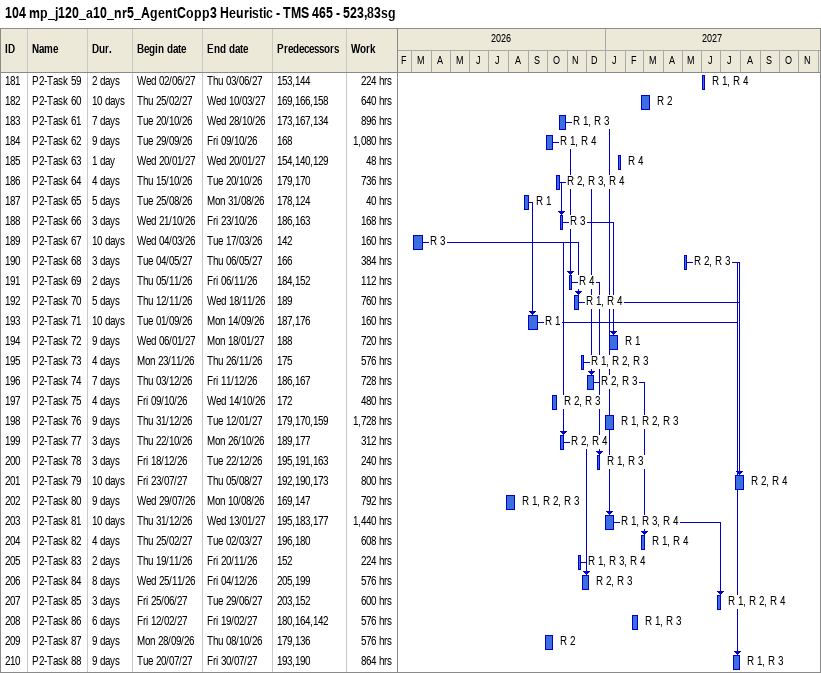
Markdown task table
104 mp_j120_a10_nr5_AgentCopp3 Heuristic - TMS 465 - 523,83sg

| ID | Task | Duration | Start | Finish | Predecessors | Resources | Work (h) |
|---|---|---|---|---|---|---|---|
| 181 | P2-Task 59 | 2d | 2027-06-02 | 2027-06-03 | 153, 144 | R 1, R 4 | 224 |
| 182 | P2-Task 60 | 10d | 2027-02-25 | 2027-03-10 | 169, 166, 158 | R 2 | 640 |
| 183 | P2-Task 61 | 7d | 2026-10-20 | 2026-10-28 | 173, 167, 134 | R 1, R 3 | 896 |
| 184 | P2-Task 62 | 9d | 2026-09-29 | 2026-10-09 | 168 | R 1, R 4 | 1080 |
| 185 | P2-Task 63 | 1d | 2027-01-20 | 2027-01-20 | 154, 140, 129 | R 4 | 48 |
| 186 | P2-Task 64 | 4d | 2026-10-15 | 2026-10-20 | 179, 170 | R 2, R 3, R 4 | 736 |
| 187 | P2-Task 65 | 5d | 2026-08-25 | 2026-08-31 | 178, 124 | R 1 | 40 |
| 188 | P2-Task 66 | 3d | 2026-10-21 | 2026-10-23 | 186, 163 | R 3 | 168 |
| 189 | P2-Task 67 | 10d | 2026-03-04 | 2026-03-17 | 142 | R 3 | 160 |
| 190 | P2-Task 68 | 3d | 2027-05-04 | 2027-05-06 | 166 | R 2, R 3 | 384 |
| 191 | P2-Task 69 | 2d | 2026-11-05 | 2026-11-06 | 184, 152 | R 4 | 112 |
| 192 | P2-Task 70 | 5d | 2026-11-12 | 2026-11-18 | 189 | R 1, R 4 | 760 |
| 193 | P2-Task 71 | 10d | 2026-09-01 | 2026-09-14 | 187, 176 | R 1 | 160 |
| 194 | P2-Task 72 | 9d | 2027-01-06 | 2027-01-18 | 188 | R 1 | 720 |
| 195 | P2-Task 73 | 4d | 2026-11-23 | 2026-11-26 | 175 | R 1, R 2, R 3 | 576 |
| 196 | P2-Task 74 | 7d | 2026-12-03 | 2026-12-11 | 186, 167 | R 2, R 3 | 728 |
| 197 | P2-Task 75 | 4d | 2026-10-09 | 2026-10-14 | 172 | R 2, R 3 | 480 |
| 198 | P2-Task 76 | 9d | 2026-12-31 | 2027-01-12 | 179, 170, 159 | R 1, R 2, R 3 | 1728 |
| 199 | P2-Task 77 | 3d | 2026-10-22 | 2026-10-26 | 189, 177 | R 2, R 4 | 312 |
| 200 | P2-Task 78 | 3d | 2026-12-18 | 2026-12-22 | 195, 191, 163 | R 1, R 3 | 240 |
| 201 | P2-Task 79 | 10d | 2027-07-23 | 2027-08-05 | 192, 190, 173 | R 2, R 4 | 800 |
| 202 | P2-Task 80 | 9d | 2026-07-29 | 2026-08-10 | 169, 147 | R 1, R 2, R 3 | 792 |
| 203 | P2-Task 81 | 10d | 2026-12-31 | 2027-01-13 | 195, 183, 177 | R 1, R 3, R 4 | 1440 |
| 204 | P2-Task 82 | 4d | 2027-02-25 | 2027-03-02 | 196, 180 | R 1, R 4 | 608 |
| 205 | P2-Task 83 | 2d | 2026-11-19 | 2026-11-20 | 152 | R 1, R 3, R 4 | 224 |
| 206 | P2-Task 84 | 8d | 2026-11-25 | 2026-12-04 | 205, 199 | R 2, R 3 | 576 |
| 207 | P2-Task 85 | 3d | 2027-06-25 | 2027-06-29 | 203, 152 | R 1, R 2, R 4 | 600 |
| 208 | P2-Task 86 | 6d | 2027-02-12 | 2027-02-19 | 180, 164, 142 | R 1, R 3 | 576 |
| 209 | P2-Task 87 | 9d | 2026-09-28 | 2026-10-08 | 179, 136 | R 2 | 576 |
| 210 | P2-Task 88 | 9d | 2027-07-20 | 2027-07-30 | 193, 190 | R 1, R 3 | 864 |
